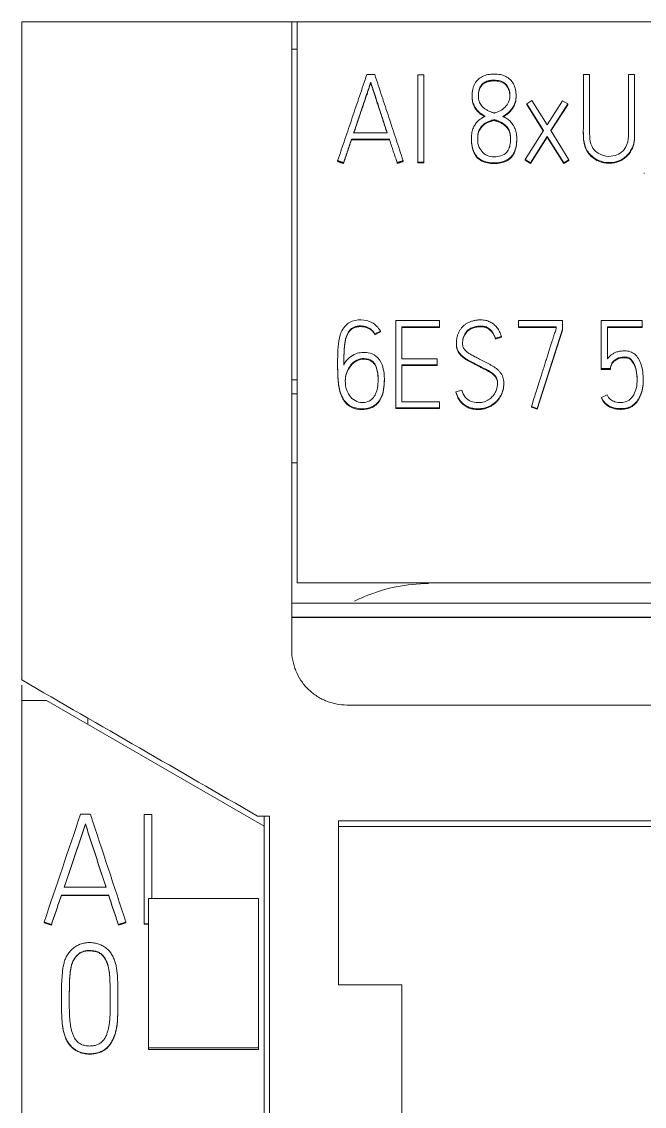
# Model space of a CAD drawing. Header units: millimetres. Extents: x 0 to 594, y 0 to 420.
# Drawn here: x 257.34 to 268.64, y 358.52 to 378.2 of the extents above; entities that cross this region are included whole.
import ezdxf

# ---------------------------------------------------------------- set-up
doc = ezdxf.new("R2010")
doc.units = ezdxf.units.MM
doc.layers.add('1', color=7, linetype='Continuous')

msp = doc.modelspace()

# ---------------------------------------------------------------- linework, layer by layer
at = {"layer": '1', "color": 7, "linetype": 'Continuous', "lineweight": 13}
for p, q in [((262.24, 378.201), (257.34, 378.201)), ((262.34, 378.201), (262.24, 378.201)), ((262.34, 368.018), (262.34, 378.201)), ((287.14, 378.201), (262.34, 378.201)), ((262.34, 377.701), (262.24, 377.701)), ((263.676, 377.102), (263.676, 377.089)), ((268.351, 377.243), (268.351, 377.23)), ((268.351, 377.009), (268.351, 376.988)), ((265.515, 376.857), (265.515, 376.844)), ((266.312, 376.844), (266.312, 376.856)), ((266.6, 376.772), (266.505, 376.713)), ((266.505, 376.713), (266.505, 376.7)), ((266.505, 376.713), (266.811, 376.226)), ((266.878, 376.33), (266.6, 376.772)), ((267.157, 376.768), (266.878, 376.33)), ((266.942, 376.226), (267.251, 376.708)), ((267.251, 376.708), (267.157, 376.768)), ((267.251, 376.708), (267.251, 376.695)), ((268.351, 376.804), (268.351, 376.817)), ((266.505, 376.7), (266.807, 376.22)), ((266.946, 376.22), (267.251, 376.695)), ((267.534, 376.619), (267.534, 376.606)), ((268.351, 376.558), (268.351, 376.545)), ((266.811, 376.226), (266.478, 375.702)), ((266.574, 375.643), (266.876, 376.12)), ((266.876, 376.12), (266.876, 376.108)), ((266.876, 376.12), (267.177, 375.638)), ((267.273, 375.696), (266.942, 376.226)), ((267.533, 376.199), (267.533, 376.186)), ((263.327, 376.072), (263.327, 376.059)), ((264.013, 376.072), (264.013, 376.059)), ((265.502, 376.082), (265.502, 376.07)), ((266.325, 376.067), (266.325, 376.08)), ((266.574, 375.63), (266.876, 376.108)), ((266.876, 376.108), (267.177, 375.626)), ((263.074, 375.678), (263.074, 375.665)), ((263.181, 375.643), (263.181, 375.63)), ((264.155, 375.63), (264.153, 375.636)), ((264.155, 375.643), (264.155, 375.63)), ((264.264, 375.678), (264.264, 375.665)), ((264.53, 375.654), (264.53, 375.641)), ((264.641, 375.654), (264.641, 375.641)), ((266.478, 375.702), (266.478, 375.69)), ((266.478, 375.702), (266.574, 375.643)), ((266.478, 375.69), (266.574, 375.63)), ((266.574, 375.643), (266.574, 375.63)), ((267.177, 375.638), (267.273, 375.696)), ((267.177, 375.626), (267.273, 375.683)), ((267.177, 375.638), (267.177, 375.626)), ((267.273, 375.696), (267.273, 375.683)), ((268.64, 375.458), (268.64, 375.445)), ((264.128, 372.777), (264.128, 371.195)), ((264.925, 372.777), (264.128, 372.777)), ((264.925, 372.665), (264.925, 372.777)), ((266.354, 372.779), (266.354, 372.667)), ((267.153, 372.779), (266.354, 372.779)), ((267.153, 372.619), (267.153, 372.779)), ((267.859, 372.777), (268.598, 372.777)), ((267.859, 371.906), (267.859, 372.777)), ((268.598, 372.777), (268.598, 372.667)), ((263.851, 372.588), (263.749, 372.535)), ((263.851, 372.575), (263.749, 372.522)), ((263.851, 372.588), (263.851, 372.575)), ((264.239, 372.084), (264.239, 372.665)), ((264.239, 372.665), (264.925, 372.665)), ((264.239, 372.652), (264.925, 372.652)), ((264.925, 372.665), (264.925, 372.652)), ((266.354, 372.667), (266.354, 372.655)), ((266.354, 372.667), (267.042, 372.667)), ((266.354, 372.655), (267.042, 372.655)), ((266.698, 371.184), (267.153, 372.619)), ((266.698, 371.171), (267.153, 372.606)), ((267.042, 372.667), (267.042, 372.636)), ((267.153, 372.619), (267.153, 372.606)), ((267.97, 372.667), (267.97, 372.082)), ((268.598, 372.667), (267.97, 372.667)), ((268.598, 372.655), (267.97, 372.655)), ((268.598, 372.667), (268.598, 372.655)), ((263.749, 372.535), (263.749, 372.522)), ((266.048, 372.487), (265.939, 372.456)), ((266.048, 372.474), (265.939, 372.443)), ((265.939, 372.456), (265.939, 372.443)), ((266.048, 372.487), (266.048, 372.474)), ((265.229, 372.366), (265.229, 372.354)), ((263.074, 371.992), (263.074, 371.98)), ((264.883, 372.084), (264.239, 372.084)), ((264.883, 371.974), (264.883, 372.084)), ((264.239, 371.305), (264.239, 371.974)), ((264.239, 371.974), (264.883, 371.974)), ((264.239, 371.961), (264.883, 371.961)), ((264.883, 371.974), (264.883, 371.961)), ((267.859, 371.906), (267.859, 371.893)), ((268.027, 371.906), (267.859, 371.906)), ((268.027, 371.893), (267.859, 371.893)), ((268.027, 371.906), (268.027, 371.893)), ((262.24, 371.701), (262.34, 371.701)), ((263.922, 371.69), (263.922, 371.703)), ((266.09, 371.629), (266.09, 371.641)), ((268.62, 371.687), (268.62, 371.7)), ((262.34, 371.451), (262.24, 371.451)), ((265.222, 371.483), (265.331, 371.514)), ((265.222, 371.483), (265.222, 371.47)), ((267.863, 371.384), (267.965, 371.43)), ((264.128, 371.195), (264.128, 371.182)), ((264.128, 371.195), (264.925, 371.195)), ((264.925, 371.305), (264.239, 371.305)), ((264.925, 371.195), (264.925, 371.305)), ((264.925, 371.195), (264.925, 371.182)), ((266.592, 371.219), (266.698, 371.184)), ((266.592, 371.219), (266.592, 371.206)), ((266.592, 371.206), (266.698, 371.171)), ((267.863, 371.384), (267.863, 371.371)), ((264.128, 371.182), (264.925, 371.182)), ((266.698, 371.184), (266.698, 371.171)), ((262.34, 370.196), (262.24, 370.196)), ((287.14, 368.018), (262.34, 368.018)), ((287.24, 367.651), (262.24, 367.651)), ((262.24, 367.387), (262.24, 366.801)), ((257.34, 366.163), (257.34, 365.882)), ((257.34, 365.882), (257.34, 252.464)), ((257.79, 365.882), (257.34, 365.882)), ((257.79, 365.882), (261.74, 363.601)), ((263.24, 365.801), (286.241, 365.801)), ((258.54, 365.449), (258.54, 365.566)), ((258.409, 363.822), (258.586, 363.822)), ((259.565, 361.829), (259.565, 363.813)), ((259.565, 363.813), (259.704, 363.813)), ((259.704, 363.813), (259.704, 362.288)), ((261.84, 363.787), (261.619, 363.787)), ((261.84, 363.787), (261.619, 363.787)), ((261.74, 363.787), (261.74, 363.601)), ((258.497, 363.645), (258.497, 363.639)), ((261.74, 363.601), (261.74, 254.786)), ((263.09, 360.722), (263.09, 363.701)), ((271.24, 363.701), (263.09, 363.701)), ((271.24, 363.596), (263.09, 363.596)), ((258.062, 362.354), (258.062, 362.348)), ((258.919, 362.354), (258.062, 362.354)), ((258.062, 362.348), (258.919, 362.348)), ((258.109, 362.494), (258.872, 362.494)), ((258.919, 362.354), (258.919, 362.348)), ((259.64, 359.584), (259.64, 362.288)), ((261.64, 362.288), (259.64, 362.288)), ((261.64, 359.584), (261.64, 362.288)), ((257.746, 361.86), (257.746, 361.854)), ((257.879, 361.816), (257.879, 361.809)), ((259.097, 361.816), (259.097, 361.809)), ((259.232, 361.86), (259.232, 361.854)), ((259.565, 361.829), (259.565, 361.823)), ((259.64, 361.829), (259.565, 361.829)), ((259.565, 361.823), (259.64, 361.823)), ((264.24, 360.722), (263.09, 360.722)), ((258.063, 360.493), (258.063, 360.487)), ((259.086, 360.445), (259.086, 360.451)), ((259.64, 359.55), (259.64, 359.584)), ((261.64, 359.584), (259.64, 359.584)), ((261.64, 359.55), (261.64, 359.584)), ((261.64, 359.55), (259.64, 359.55))]:
    msp.add_line(p, q, dxfattribs=at)
at = {"layer": '1', "color": 7, "linetype": 'Continuous', "lineweight": 25}
msp.add_line((287.24, 367.387), (262.24, 367.387), dxfattribs=at)
at = {"layer": '1', "color": 7, "linetype": 'Continuous', "lineweight": 13}
msp.add_polyline3d([(259.097, 361.809, 0), (259.099, 361.81, 0), (259.102, 361.811, 0), (259.105, 361.812, 0), (259.107, 361.813, 0), (259.11, 361.814, 0), (259.113, 361.815, 0), (259.116, 361.816, 0), (259.118, 361.817, 0), (259.121, 361.817, 0), (259.124, 361.818, 0), (259.126, 361.819, 0), (259.129, 361.82, 0), (259.132, 361.821, 0), (259.135, 361.822, 0), (259.137, 361.823, 0), (259.14, 361.824, 0), (259.143, 361.825, 0), (259.145, 361.825, 0), (259.148, 361.826, 0), (259.151, 361.827, 0), (259.154, 361.828, 0), (259.156, 361.829, 0), (259.159, 361.83, 0), (259.162, 361.831, 0), (259.164, 361.832, 0), (259.167, 361.832, 0), (259.17, 361.833, 0), (259.173, 361.834, 0), (259.175, 361.835, 0), (259.178, 361.836, 0), (259.181, 361.837, 0), (259.183, 361.838, 0), (259.186, 361.839, 0), (259.189, 361.84, 0), (259.192, 361.84, 0), (259.194, 361.841, 0), (259.197, 361.842, 0), (259.2, 361.843, 0), (259.203, 361.844, 0), (259.205, 361.845, 0), (259.208, 361.846, 0), (259.211, 361.847, 0), (259.213, 361.847, 0), (259.216, 361.848, 0), (259.219, 361.849, 0), (259.222, 361.85, 0), (259.224, 361.851, 0), (259.227, 361.852, 0), (259.23, 361.853, 0), (259.232, 361.854, 0)], dxfattribs=at)
for centre, major_axis, ratio, start_param, end_param in [((239.65, 246.383), (335.396, 999.285), 0.018695, 1.459278, 1.461255), ((276.738, 247.267), (-325.727, 995.436), 0.01825, 4.821789, 4.823773)]:
    msp.add_ellipse(centre, major_axis=major_axis, ratio=ratio, start_param=start_param, end_param=end_param, dxfattribs=at)
for points, knots in [([(257.34, 378.201), (257.34, 377.117), (257.34, 373.511), (257.34, 369.529), (257.34, 366.632), (257.34, 366.257)], [0, 0, 0, 0, 0.272684, 0.906013, 1, 1, 1, 1]), ([(262.24, 378.201), (262.24, 377.117), (262.24, 373.514), (262.24, 369.908), (262.24, 367.387)], [0, 0, 0, 0, 0.301146, 1, 1, 1, 1]), ([(263.676, 377.102), (263.673, 377.094), (263.666, 377.072), (263.652, 377.032), (263.634, 376.978), (263.613, 376.913), (263.587, 376.839), (263.559, 376.758), (263.529, 376.67), (263.497, 376.577), (263.465, 376.48), (263.431, 376.381), (263.398, 376.282), (263.376, 376.217), (263.365, 376.184)], [0, 0, 0, 0, 0.027278, 0.070772, 0.130481, 0.202611, 0.283368, 0.372754, 0.469089, 0.570695, 0.677572, 0.786406, 0.893882, 1, 1, 1, 1]), ([(263.975, 376.184), (263.965, 376.217), (263.944, 376.282), (263.911, 376.381), (263.879, 376.48), (263.847, 376.577), (263.816, 376.67), (263.787, 376.758), (263.761, 376.839), (263.737, 376.913), (263.716, 376.978), (263.698, 377.032), (263.685, 377.072), (263.678, 377.094), (263.676, 377.102)], [0, 0, 0, 0, 0.106064, 0.213567, 0.322511, 0.429491, 0.5311, 0.627338, 0.716604, 0.797292, 0.869405, 0.929132, 0.972664, 1, 1, 1, 1]), ([(265.753, 376.486), (265.743, 376.491), (265.724, 376.501), (265.696, 376.519), (265.668, 376.538), (265.641, 376.56), (265.615, 376.586), (265.591, 376.613), (265.569, 376.645), (265.551, 376.679), (265.535, 376.717), (265.523, 376.759), (265.517, 376.805), (265.514, 376.878), (265.522, 376.971), (265.557, 377.076), (265.62, 377.156), (265.704, 377.212), (265.803, 377.246), (265.913, 377.255), (266.024, 377.246), (266.125, 377.212), (266.208, 377.154), (266.271, 377.072), (266.305, 376.966), (266.315, 376.864), (266.308, 376.774), (266.286, 376.703), (266.25, 376.637), (266.203, 376.577), (266.144, 376.525), (266.098, 376.496), (266.074, 376.484)], [0, 0, 0, 0, 0.014556, 0.029567, 0.045073, 0.06094, 0.077119, 0.093748, 0.110887, 0.128668, 0.147296, 0.166948, 0.187898, 0.210413, 0.266348, 0.314631, 0.359149, 0.40325, 0.449199, 0.499993, 0.551851, 0.598383, 0.642757, 0.687636, 0.736493, 0.793087, 0.826472, 0.85944, 0.893283, 0.927929, 0.963171, 1, 1, 1, 1]), ([(265.913, 376.545), (265.918, 376.544), (265.937, 376.545), (265.972, 376.565), (266.04, 376.584), (266.116, 376.649), (266.186, 376.738), (266.204, 376.858), (266.191, 376.991), (266.102, 377.109), (265.987, 377.137), (265.901, 377.141), (265.824, 377.135), (265.742, 377.107), (265.673, 377.05), (265.635, 376.96), (265.627, 376.875), (265.632, 376.789), (265.655, 376.715), (265.703, 376.654), (265.756, 376.613), (265.798, 376.59), (265.837, 376.572), (265.863, 376.561), (265.891, 376.553), (265.904, 376.546), (265.913, 376.545)], [0, 0, 0, 0, 0.007812, 0.03125, 0.0625, 0.125, 0.1875, 0.25, 0.3125, 0.40625, 0.46875, 0.5, 0.546875, 0.59375, 0.640625, 0.6875, 0.75, 0.78125, 0.828125, 0.875, 0.90625, 0.9375, 0.953125, 0.976562, 0.984375, 1, 1, 1, 1]), ([(266.199, 376.856), (266.2, 376.891), (266.188, 376.981), (266.102, 377.096), (265.987, 377.124), (265.901, 377.128), (265.824, 377.122), (265.742, 377.094), (265.673, 377.038), (265.635, 376.949), (265.629, 376.883), (265.629, 376.846)], [0, 0, 0, 0, 0.114744, 0.30519, 0.432154, 0.495636, 0.590859, 0.686082, 0.781305, 0.876528, 1, 1, 1, 1]), ([(267.535, 377.243), (267.535, 377.173), (267.535, 377.017), (267.535, 376.777), (267.534, 376.538), (267.536, 376.322), (267.529, 376.116), (267.559, 375.903), (267.702, 375.727), (267.896, 375.642), (268.093, 375.642), (268.269, 375.711), (268.392, 375.837), (268.463, 375.999), (268.465, 376.189), (268.464, 376.42), (268.465, 376.691), (268.464, 376.955), (268.464, 377.141), (268.464, 377.228), (268.464, 377.243)], [0, 0, 0, 0, 0.056588, 0.12618, 0.193845, 0.248988, 0.301001, 0.361119, 0.417663, 0.475034, 0.525525, 0.571601, 0.623134, 0.662261, 0.7114, 0.774249, 0.84962, 0.929927, 0.98784, 1, 1, 1, 1]), ([(268.351, 377.243), (268.351, 377.201), (268.351, 377.102), (268.351, 376.933), (268.351, 376.712), (268.351, 376.455), (268.353, 376.201), (268.348, 375.98), (268.244, 375.834), (268.104, 375.762), (267.933, 375.748), (267.759, 375.822), (267.652, 375.985), (267.647, 376.156), (267.648, 376.332), (267.648, 376.54), (267.648, 376.793), (267.648, 377.036), (267.648, 377.188), (267.648, 377.243)], [0, 0, 0, 0, 0.037912, 0.088194, 0.15005, 0.235584, 0.316728, 0.37904, 0.427403, 0.467304, 0.515197, 0.575318, 0.625401, 0.679015, 0.724908, 0.783705, 0.863784, 0.951314, 1, 1, 1, 1]), ([(263.676, 377.089), (263.673, 377.081), (263.666, 377.059), (263.652, 377.019), (263.634, 376.966), (263.613, 376.901), (263.587, 376.826), (263.559, 376.745), (263.529, 376.657), (263.497, 376.564), (263.465, 376.467), (263.431, 376.368), (263.399, 376.274), (263.379, 376.213), (263.369, 376.184)], [0, 0, 0, 0, 0.027661, 0.071766, 0.132313, 0.205456, 0.287346, 0.377986, 0.475674, 0.578706, 0.687084, 0.797446, 0.90643, 1, 1, 1, 1]), ([(263.971, 376.184), (263.962, 376.213), (263.942, 376.274), (263.911, 376.368), (263.879, 376.467), (263.847, 376.564), (263.816, 376.657), (263.787, 376.745), (263.761, 376.826), (263.737, 376.901), (263.716, 376.966), (263.698, 377.019), (263.685, 377.059), (263.678, 377.081), (263.676, 377.089)], [0, 0, 0, 0, 0.093515, 0.202527, 0.313001, 0.421482, 0.524517, 0.622107, 0.712625, 0.794447, 0.867572, 0.928138, 0.97228, 1, 1, 1, 1]), ([(265.753, 376.473), (265.743, 376.478), (265.724, 376.489), (265.696, 376.506), (265.668, 376.526), (265.641, 376.548), (265.615, 376.573), (265.591, 376.601), (265.569, 376.632), (265.551, 376.667), (265.535, 376.705), (265.523, 376.747), (265.517, 376.792), (265.515, 376.826), (265.515, 376.844), (265.515, 376.846)], [0, 0, 0, 0, 0.068397, 0.138937, 0.211797, 0.286356, 0.362379, 0.440519, 0.521055, 0.604608, 0.692141, 0.784485, 0.882929, 0.988726, 1, 1, 1, 1]), ([(266.312, 376.846), (266.312, 376.842), (266.312, 376.814), (266.308, 376.761), (266.286, 376.69), (266.25, 376.624), (266.203, 376.564), (266.144, 376.512), (266.098, 376.484), (266.074, 376.471)], [0, 0, 0, 0, 0.025577, 0.182798, 0.338056, 0.497434, 0.660595, 0.826558, 1, 1, 1, 1]), ([(267.533, 376.186), (267.533, 376.162), (267.535, 376.062), (267.559, 375.89), (267.702, 375.714), (267.896, 375.629), (268.093, 375.63), (268.269, 375.699), (268.392, 375.824), (268.463, 375.986), (268.465, 376.176), (268.464, 376.407), (268.464, 376.615), (268.464, 376.745), (268.464, 376.782)], [0, 0, 0, 0, 0.033223, 0.13371, 0.228223, 0.324119, 0.408514, 0.48553, 0.571667, 0.637068, 0.719204, 0.824256, 0.950238, 1, 1, 1, 1]), ([(266.074, 376.484), (266.084, 376.479), (266.105, 376.468), (266.134, 376.45), (266.164, 376.43), (266.193, 376.407), (266.22, 376.38), (266.245, 376.349), (266.268, 376.315), (266.288, 376.277), (266.304, 376.235), (266.317, 376.189), (266.324, 376.139), (266.327, 376.056), (266.319, 375.951), (266.285, 375.832), (266.223, 375.742), (266.136, 375.68), (266.03, 375.645), (265.913, 375.635), (265.796, 375.645), (265.691, 375.68), (265.604, 375.742), (265.542, 375.833), (265.508, 375.952), (265.5, 376.058), (265.503, 376.141), (265.51, 376.191), (265.522, 376.236), (265.538, 376.278), (265.556, 376.315), (265.578, 376.349), (265.602, 376.38), (265.629, 376.407), (265.658, 376.431), (265.689, 376.452), (265.72, 376.47), (265.742, 376.481), (265.753, 376.486)], [0, 0, 0, 0, 0.013971, 0.028402, 0.043336, 0.058719, 0.0746, 0.091138, 0.108303, 0.126121, 0.144793, 0.164595, 0.185892, 0.208937, 0.268471, 0.31829, 0.36183, 0.40395, 0.448807, 0.499659, 0.550001, 0.594568, 0.636606, 0.68023, 0.730342, 0.790387, 0.813379, 0.834502, 0.85399, 0.872294, 0.889768, 0.906584, 0.922873, 0.938755, 0.95442, 0.969879, 0.985049, 1, 1, 1, 1]), ([(265.921, 376.423), (265.918, 376.424), (265.913, 376.424), (265.898, 376.418), (265.87, 376.414), (265.826, 376.391), (265.763, 376.369), (265.684, 376.312), (265.623, 376.21), (265.614, 376.085), (265.618, 375.954), (265.684, 375.846), (265.784, 375.762), (265.914, 375.746), (266.04, 375.758), (266.147, 375.818), (266.194, 375.915), (266.209, 375.997), (266.213, 376.07), (266.211, 376.138), (266.199, 376.2), (266.174, 376.257), (266.14, 376.305), (266.1, 376.339), (266.065, 376.362), (266.038, 376.377), (266.012, 376.39), (265.988, 376.4), (265.968, 376.407), (265.951, 376.414), (265.936, 376.418), (265.926, 376.422), (265.921, 376.423)], [0, 0, 0, 0, 0.003906, 0.007812, 0.023438, 0.046875, 0.078125, 0.125, 0.1875, 0.25, 0.3125, 0.375, 0.4375, 0.5, 0.5625, 0.625, 0.671875, 0.71875, 0.75, 0.78125, 0.820312, 0.84375, 0.875, 0.90625, 0.921875, 0.9375, 0.953125, 0.964844, 0.976562, 0.984375, 0.992188, 1, 1, 1, 1]), ([(265.921, 376.41), (265.918, 376.411), (265.913, 376.411), (265.898, 376.405), (265.87, 376.401), (265.826, 376.378), (265.763, 376.357), (265.684, 376.299), (265.623, 376.197), (265.616, 376.108), (265.616, 376.06), (265.616, 376.054)], [0, 0, 0, 0, 0.015104, 0.030208, 0.090623, 0.181247, 0.302078, 0.483325, 0.724988, 0.966651, 1, 1, 1, 1]), ([(266.212, 376.068), (266.212, 376.085), (266.211, 376.128), (266.199, 376.187), (266.174, 376.245), (266.14, 376.292), (266.1, 376.326), (266.065, 376.349), (266.038, 376.364), (266.012, 376.377), (265.988, 376.387), (265.968, 376.394), (265.951, 376.401), (265.936, 376.405), (265.926, 376.409), (265.921, 376.41)], [0, 0, 0, 0, 0.106174, 0.265786, 0.361553, 0.489242, 0.616932, 0.680776, 0.744621, 0.808466, 0.856349, 0.904233, 0.936155, 0.968078, 1, 1, 1, 1]), ([(264.155, 375.643), (264.151, 375.656), (264.142, 375.683), (264.128, 375.725), (264.113, 375.767), (264.098, 375.81), (264.083, 375.855), (264.067, 375.904), (264.049, 375.957), (264.031, 376.013), (264.019, 376.052), (264.013, 376.072)], [0, 0, 0, 0, 0.091427, 0.189007, 0.292759, 0.387174, 0.491688, 0.606301, 0.72982, 0.861052, 1, 1, 1, 1]), ([(266.325, 376.065), (266.325, 376.02), (266.318, 375.936), (266.285, 375.82), (266.223, 375.729), (266.136, 375.667), (266.03, 375.632), (265.913, 375.622), (265.796, 375.632), (265.691, 375.668), (265.604, 375.729), (265.542, 375.82), (265.509, 375.937), (265.502, 376.022), (265.502, 376.068)], [0, 0, 0, 0, 0.098032, 0.184613, 0.260281, 0.333482, 0.411438, 0.499815, 0.587305, 0.664757, 0.737815, 0.813629, 0.90072, 1, 1, 1, 1]), ([(263.187, 371.978), (263.213, 372.027), (263.274, 372.103), (263.393, 372.18), (263.515, 372.202), (263.643, 372.201), (263.791, 372.139), (263.888, 371.988), (263.923, 371.807), (263.924, 371.626), (263.898, 371.442), (263.812, 371.271), (263.645, 371.18), (263.459, 371.17), (263.271, 371.223), (263.134, 371.4), (263.084, 371.629), (263.073, 371.877), (263.074, 372.121), (263.083, 372.353), (263.123, 372.578), (263.272, 372.766), (263.497, 372.804), (263.714, 372.758), (263.81, 372.657), (263.851, 372.588)], [0, 0, 0, 0, 0.03564, 0.067865, 0.092923, 0.119268, 0.154068, 0.197126, 0.234707, 0.279879, 0.320329, 0.360962, 0.405677, 0.442102, 0.485709, 0.532505, 0.586175, 0.644312, 0.701767, 0.753421, 0.803151, 0.856352, 0.904259, 0.950465, 1, 1, 1, 1]), ([(265.331, 371.514), (265.34, 371.469), (265.38, 371.387), (265.487, 371.302), (265.597, 371.286), (265.682, 371.292), (265.738, 371.303), (265.787, 371.324), (265.829, 371.35), (265.866, 371.38), (265.897, 371.414), (265.923, 371.45), (265.944, 371.489), (265.958, 371.528), (265.969, 371.568), (265.975, 371.605), (265.978, 371.644), (265.975, 371.683), (265.965, 371.722), (265.948, 371.755), (265.925, 371.785), (265.898, 371.812), (265.867, 371.836), (265.832, 371.859), (265.794, 371.88), (265.752, 371.9), (265.709, 371.921), (265.664, 371.943), (265.619, 371.967), (265.573, 371.993), (265.526, 372.018), (265.479, 372.042), (265.434, 372.066), (265.392, 372.092), (265.353, 372.12), (265.318, 372.151), (265.288, 372.185), (265.262, 372.222), (265.242, 372.264), (265.231, 372.312), (265.228, 372.367), (265.231, 372.425), (265.242, 372.484), (265.26, 372.539), (265.284, 372.59), (265.314, 372.636), (265.35, 372.676), (265.392, 372.711), (265.439, 372.74), (265.492, 372.762), (265.55, 372.779), (265.612, 372.788), (265.684, 372.792), (265.761, 372.785), (265.84, 372.758), (265.91, 372.713), (265.969, 372.652), (266.016, 372.575), (266.039, 372.517), (266.048, 372.487)], [0, 0, 0, 0, 0.042395, 0.079774, 0.121236, 0.140075, 0.157254, 0.173247, 0.188397, 0.202796, 0.216711, 0.230265, 0.243508, 0.256652, 0.269293, 0.280934, 0.291684, 0.304893, 0.316879, 0.328106, 0.339273, 0.350814, 0.362909, 0.375637, 0.388999, 0.403044, 0.417696, 0.432849, 0.448511, 0.464937, 0.481153, 0.497163, 0.51278, 0.527863, 0.542482, 0.556645, 0.570443, 0.584077, 0.597961, 0.612786, 0.629037, 0.64828, 0.666584, 0.684253, 0.701354, 0.717933, 0.734308, 0.750738, 0.767515, 0.784992, 0.803232, 0.822275, 0.842375, 0.868294, 0.892965, 0.917787, 0.943448, 0.970498, 1, 1, 1, 1]), ([(263.749, 372.535), (263.741, 372.55), (263.723, 372.579), (263.689, 372.616), (263.647, 372.644), (263.601, 372.665), (263.549, 372.678), (263.491, 372.682), (263.431, 372.678), (263.373, 372.662), (263.325, 372.635), (263.287, 372.597), (263.256, 372.55), (263.232, 372.494), (263.214, 372.429), (263.201, 372.355), (263.194, 372.273), (263.19, 372.182), (263.188, 372.083), (263.187, 372.014), (263.187, 371.978)], [0, 0, 0, 0, 0.043481, 0.085549, 0.127923, 0.170971, 0.214845, 0.260884, 0.317917, 0.367656, 0.41257, 0.456833, 0.503792, 0.555243, 0.612421, 0.675966, 0.746378, 0.823872, 0.908402, 1, 1, 1, 1]), ([(263.749, 372.522), (263.741, 372.538), (263.723, 372.566), (263.689, 372.603), (263.647, 372.632), (263.601, 372.653), (263.549, 372.665), (263.491, 372.669), (263.431, 372.665), (263.373, 372.65), (263.325, 372.622), (263.287, 372.584), (263.256, 372.537), (263.232, 372.481), (263.214, 372.416), (263.201, 372.342), (263.194, 372.26), (263.19, 372.169), (263.188, 372.07), (263.187, 372.001), (263.187, 371.966)], [0, 0, 0, 0, 0.043481, 0.085549, 0.127923, 0.170971, 0.214845, 0.260884, 0.317917, 0.367656, 0.41257, 0.456833, 0.503792, 0.555243, 0.612421, 0.675966, 0.746378, 0.823872, 0.908402, 1, 1, 1, 1]), ([(265.939, 372.456), (265.937, 372.463), (265.932, 372.478), (265.923, 372.501), (265.911, 372.526), (265.898, 372.551), (265.881, 372.575), (265.862, 372.598), (265.839, 372.62), (265.814, 372.639), (265.785, 372.656), (265.752, 372.669), (265.716, 372.677), (265.681, 372.679), (265.648, 372.677), (265.617, 372.674), (265.581, 372.67), (265.543, 372.662), (265.506, 372.647), (265.47, 372.628), (265.436, 372.603), (265.405, 372.57), (265.378, 372.531), (265.356, 372.484), (265.345, 372.427), (265.341, 372.373), (265.344, 372.328), (265.353, 372.294), (265.368, 372.265), (265.388, 372.239), (265.413, 372.214), (265.441, 372.192), (265.473, 372.171), (265.509, 372.151), (265.547, 372.131), (265.588, 372.111), (265.63, 372.089), (265.675, 372.065), (265.722, 372.04), (265.771, 372.015), (265.82, 371.991), (265.868, 371.966), (265.913, 371.938), (265.955, 371.909), (265.993, 371.876), (266.025, 371.839), (266.054, 371.798), (266.075, 371.752), (266.088, 371.698), (266.091, 371.642), (266.088, 371.584), (266.077, 371.527), (266.059, 371.472), (266.035, 371.418), (266.004, 371.368), (265.967, 371.322), (265.923, 371.281), (265.874, 371.246), (265.818, 371.216), (265.757, 371.193), (265.691, 371.18), (265.613, 371.175), (265.528, 371.182), (265.442, 371.208), (265.366, 371.253), (265.303, 371.314), (265.254, 371.392), (265.232, 371.452), (265.222, 371.483)], [0, 0, 0, 0, 0.006902, 0.014527, 0.0229, 0.03171, 0.040697, 0.049939, 0.059406, 0.069126, 0.079243, 0.089792, 0.100957, 0.11302, 0.121351, 0.131067, 0.142193, 0.154038, 0.166072, 0.178522, 0.191399, 0.204849, 0.219214, 0.234859, 0.25249, 0.272668, 0.283841, 0.294211, 0.304173, 0.314215, 0.324636, 0.335605, 0.347264, 0.35967, 0.372854, 0.386723, 0.401163, 0.416176, 0.433071, 0.449927, 0.466747, 0.483271, 0.499286, 0.514866, 0.530063, 0.545048, 0.560066, 0.575472, 0.591898, 0.609868, 0.627376, 0.645005, 0.66302, 0.681094, 0.698922, 0.71679, 0.734853, 0.753306, 0.772468, 0.792214, 0.812556, 0.833938, 0.86301, 0.889874, 0.915888, 0.942166, 0.969784, 1, 1, 1, 1]), ([(265.939, 372.443), (265.937, 372.45), (265.932, 372.465), (265.923, 372.489), (265.911, 372.513), (265.898, 372.538), (265.881, 372.562), (265.862, 372.586), (265.839, 372.607), (265.814, 372.626), (265.785, 372.643), (265.752, 372.656), (265.716, 372.664), (265.681, 372.666), (265.648, 372.665), (265.617, 372.662), (265.581, 372.657), (265.543, 372.649), (265.506, 372.635), (265.47, 372.616), (265.436, 372.59), (265.405, 372.558), (265.378, 372.519), (265.356, 372.471), (265.345, 372.416), (265.342, 372.378), (265.342, 372.359)], [0, 0, 0, 0, 0.025535, 0.053746, 0.084726, 0.117324, 0.150572, 0.184768, 0.219795, 0.255756, 0.293187, 0.332218, 0.373527, 0.418158, 0.448979, 0.484928, 0.526094, 0.569916, 0.614442, 0.660505, 0.708148, 0.757909, 0.811058, 0.868941, 0.934177, 1, 1, 1, 1]), ([(267.042, 372.636), (267.041, 372.633), (267.037, 372.623), (267.03, 372.601), (267.019, 372.567), (267.004, 372.522), (266.987, 372.468), (266.967, 372.405), (266.945, 372.335), (266.921, 372.259), (266.895, 372.178), (266.869, 372.094), (266.841, 372.008), (266.8, 371.878), (266.744, 371.699), (266.67, 371.465), (266.618, 371.303), (266.592, 371.219)], [0, 0, 0, 0, 0.006664, 0.022274, 0.046836, 0.07897, 0.117297, 0.161819, 0.211415, 0.264968, 0.322476, 0.382404, 0.443215, 0.50491, 0.65714, 0.82217, 1, 1, 1, 1]), ([(265.977, 371.63), (265.977, 371.644), (265.975, 371.671), (265.965, 371.709), (265.948, 371.743), (265.925, 371.772), (265.898, 371.799), (265.867, 371.823), (265.832, 371.846), (265.794, 371.868), (265.752, 371.888), (265.709, 371.908), (265.664, 371.931), (265.619, 371.955), (265.573, 371.981), (265.526, 372.005), (265.479, 372.029), (265.434, 372.053), (265.392, 372.08), (265.353, 372.108), (265.318, 372.138), (265.288, 372.173), (265.262, 372.209), (265.242, 372.251), (265.231, 372.299), (265.229, 372.336), (265.229, 372.357), (265.229, 372.36)], [0, 0, 0, 0, 0.037363, 0.072654, 0.105707, 0.138586, 0.172568, 0.20818, 0.245654, 0.284995, 0.326348, 0.369486, 0.414101, 0.460216, 0.508578, 0.556324, 0.603462, 0.649443, 0.693851, 0.736893, 0.778592, 0.819218, 0.85936, 0.900239, 0.943889, 0.991738, 1, 1, 1, 1]), ([(267.97, 372.082), (267.974, 372.088), (267.984, 372.101), (268, 372.119), (268.018, 372.137), (268.039, 372.154), (268.061, 372.17), (268.085, 372.185), (268.112, 372.198), (268.141, 372.209), (268.173, 372.218), (268.208, 372.224), (268.245, 372.228), (268.305, 372.231), (268.384, 372.22), (268.472, 372.17), (268.539, 372.088), (268.587, 371.978), (268.615, 371.843), (268.622, 371.72), (268.618, 371.617), (268.608, 371.545), (268.591, 371.479), (268.569, 371.419), (268.542, 371.365), (268.509, 371.317), (268.472, 371.275), (268.43, 371.24), (268.383, 371.213), (268.332, 371.193), (268.278, 371.182), (268.235, 371.179), (268.201, 371.18), (268.177, 371.181), (268.148, 371.182), (268.117, 371.186), (268.084, 371.194), (268.05, 371.204), (268.015, 371.219), (267.981, 371.24), (267.947, 371.265), (267.915, 371.297), (267.887, 371.337), (267.871, 371.368), (267.863, 371.384)], [0, 0, 0, 0, 0.010575, 0.021534, 0.032937, 0.044729, 0.056875, 0.069452, 0.0826, 0.096505, 0.111279, 0.126985, 0.143702, 0.161538, 0.205913, 0.248141, 0.293825, 0.346182, 0.40699, 0.478261, 0.512629, 0.544859, 0.575282, 0.604004, 0.631084, 0.6569, 0.681684, 0.705765, 0.729734, 0.753772, 0.778045, 0.803118, 0.812005, 0.822876, 0.835737, 0.849942, 0.864952, 0.880894, 0.897668, 0.915306, 0.934053, 0.954105, 0.975931, 1, 1, 1, 1]), ([(263.558, 372.088), (263.509, 372.09), (263.417, 372.073), (263.29, 371.96), (263.221, 371.81), (263.206, 371.625), (263.246, 371.464), (263.354, 371.335), (263.509, 371.269), (263.71, 371.321), (263.794, 371.504), (263.812, 371.687), (263.806, 371.87), (263.736, 372.055), (263.607, 372.086), (263.558, 372.088)], [0, 0, 0, 0, 0.0625, 0.125, 0.21875, 0.28125, 0.375, 0.4375, 0.5, 0.59375, 0.6875, 0.75, 0.84375, 0.9375, 1, 1, 1, 1]), ([(263.558, 372.076), (263.509, 372.078), (263.417, 372.06), (263.29, 371.948), (263.225, 371.806), (263.213, 371.701), (263.213, 371.664)], [0, 0, 0, 0, 0.232842, 0.465685, 0.814948, 1, 1, 1, 1]), ([(263.809, 371.702), (263.809, 371.754), (263.8, 371.874), (263.736, 372.042), (263.607, 372.074), (263.558, 372.076)], [0, 0, 0, 0, 0.310868, 0.724347, 1, 1, 1, 1]), ([(267.965, 371.43), (267.981, 371.397), (268.019, 371.346), (268.113, 371.295), (268.213, 371.288), (268.323, 371.302), (268.42, 371.376), (268.482, 371.494), (268.513, 371.639), (268.507, 371.803), (268.479, 371.969), (268.384, 372.116), (268.232, 372.122), (268.119, 372.086), (268.043, 372.002), (268.028, 371.942), (268.027, 371.906)], [0, 0, 0, 0, 0.059022, 0.110017, 0.175174, 0.228533, 0.294979, 0.374406, 0.452147, 0.547151, 0.653629, 0.744768, 0.81483, 0.893356, 0.941956, 1, 1, 1, 1]), ([(268.509, 371.684), (268.509, 371.717), (268.503, 371.812), (268.479, 371.956), (268.384, 372.103), (268.232, 372.109), (268.119, 372.073), (268.043, 371.989), (268.028, 371.93), (268.027, 371.893)], [0, 0, 0, 0, 0.110862, 0.319923, 0.498869, 0.636431, 0.790612, 0.886035, 1, 1, 1, 1]), ([(263.922, 371.692), (263.922, 371.663), (263.919, 371.576), (263.898, 371.43), (263.812, 371.259), (263.645, 371.167), (263.459, 371.157), (263.271, 371.21), (263.134, 371.387), (263.084, 371.617), (263.075, 371.818), (263.074, 371.941), (263.074, 371.98)], [0, 0, 0, 0, 0.047379, 0.146039, 0.245143, 0.354204, 0.443047, 0.549405, 0.663541, 0.794443, 0.936242, 1, 1, 1, 1]), ([(266.09, 371.63), (266.09, 371.63), (266.09, 371.61), (266.088, 371.571), (266.077, 371.515), (266.059, 371.459), (266.035, 371.405), (266.004, 371.355), (265.967, 371.31), (265.923, 371.269), (265.874, 371.233), (265.818, 371.203), (265.757, 371.181), (265.691, 371.167), (265.613, 371.162), (265.528, 371.169), (265.442, 371.195), (265.366, 371.24), (265.303, 371.302), (265.254, 371.38), (265.232, 371.439), (265.222, 371.47)], [0, 0, 0, 0, 0.001261, 0.046083, 0.091213, 0.137331, 0.183601, 0.229241, 0.274983, 0.321224, 0.368462, 0.417518, 0.468068, 0.520144, 0.574882, 0.649305, 0.718077, 0.784672, 0.851944, 0.922648, 1, 1, 1, 1]), ([(268.62, 371.687), (268.62, 371.684), (268.62, 371.656), (268.618, 371.604), (268.608, 371.533), (268.591, 371.467), (268.569, 371.407), (268.542, 371.352), (268.509, 371.304), (268.472, 371.262), (268.43, 371.228), (268.383, 371.2), (268.332, 371.181), (268.278, 371.169), (268.235, 371.166), (268.201, 371.167), (268.177, 371.168), (268.148, 371.17), (268.117, 371.173), (268.084, 371.181), (268.05, 371.191), (268.015, 371.206), (267.981, 371.227), (267.947, 371.252), (267.915, 371.284), (267.887, 371.325), (267.871, 371.355), (267.863, 371.371)], [0, 0, 0, 0, 0.006507, 0.07195, 0.133322, 0.191255, 0.245946, 0.297513, 0.346671, 0.393864, 0.439719, 0.485361, 0.531134, 0.577354, 0.625098, 0.642021, 0.662722, 0.687212, 0.714261, 0.742843, 0.773199, 0.80514, 0.838725, 0.874425, 0.912607, 0.954167, 1, 1, 1, 1]), ([(264.723, 368.006), (264.33, 368.006), (263.866, 367.911), (263.443, 367.718), (263.379, 367.686)], [0, 0, 0, 0, 0.846072, 1, 1, 1, 1]), ([(262.24, 366.801), (262.24, 366.736), (262.247, 366.671), (262.267, 366.576), (262.274, 366.544), (262.294, 366.482), (262.305, 366.451), (262.342, 366.36), (262.372, 366.303), (262.426, 366.221), (262.445, 366.195), (262.487, 366.143), (262.509, 366.119), (262.578, 366.05), (262.628, 366.009), (262.71, 365.954), (262.738, 365.937), (262.796, 365.906), (262.855, 365.878), (262.917, 365.856), (262.964, 365.841), (262.98, 365.837), (263.011, 365.829), (263.028, 365.825), (263.109, 365.808), (263.174, 365.801), (263.24, 365.801)], [0, 0, 0, 0, 0.125, 0.125, 0.1875, 0.1875, 0.25, 0.25, 0.375, 0.375, 0.4375, 0.4375, 0.5, 0.5, 0.625, 0.625, 0.6875, 0.6875, 0.75, 0.8125, 0.8125, 0.84375, 0.84375, 0.875, 0.875, 1, 1, 1, 1]), ([(261.84, 363.787), (261.84, 360.743), (261.84, 351.173), (261.84, 337.003), (261.84, 322.437), (261.84, 308.227), (261.84, 293.933), (261.84, 278.446), (261.84, 265.807), (261.84, 257.842), (261.84, 254.501)], [0, 0, 0, 0, 0.083934, 0.263736, 0.389889, 0.484142, 0.653794, 0.78188, 0.908517, 1, 1, 1, 1]), ([(258.497, 363.645), (258.481, 363.597), (258.465, 363.549), (258.434, 363.453), (258.418, 363.405), (258.369, 363.261), (258.336, 363.166), (258.27, 362.974), (258.238, 362.878), (258.173, 362.686), (258.141, 362.59), (258.109, 362.494)], [0, 0, 0, 0, 0.125, 0.125, 0.25, 0.25, 0.5, 0.5, 0.75, 0.75, 1, 1, 1, 1]), ([(258.111, 362.494), (258.143, 362.588), (258.174, 362.682), (258.238, 362.872), (258.27, 362.968), (258.336, 363.159), (258.369, 363.255), (258.418, 363.399), (258.434, 363.447), (258.465, 363.543), (258.481, 363.591), (258.497, 363.639)], [0, 0, 0, 0, 0.245947, 0.245947, 0.497298, 0.497298, 0.748649, 0.748649, 0.874324, 0.874324, 1, 1, 1, 1]), ([(258.872, 362.494), (258.841, 362.59), (258.81, 362.686), (258.747, 362.878), (258.715, 362.974), (258.653, 363.165), (258.621, 363.261), (258.575, 363.405), (258.559, 363.453), (258.528, 363.549), (258.513, 363.597), (258.497, 363.645)], [0, 0, 0, 0, 0.25, 0.25, 0.5, 0.5, 0.75, 0.75, 0.875, 0.875, 1, 1, 1, 1]), ([(258.497, 363.639), (258.513, 363.591), (258.528, 363.543), (258.559, 363.447), (258.575, 363.399), (258.621, 363.255), (258.653, 363.159), (258.715, 362.968), (258.747, 362.872), (258.809, 362.682), (258.84, 362.588), (258.87, 362.494)], [0, 0, 0, 0, 0.125676, 0.125676, 0.251351, 0.251351, 0.502702, 0.502702, 0.754053, 0.754053, 1, 1, 1, 1]), ([(259.097, 361.816), (259.089, 361.838), (259.082, 361.861), (259.067, 361.906), (259.06, 361.928), (259.044, 361.972), (259.036, 361.995), (259.021, 362.039), (259.013, 362.062), (258.991, 362.129), (258.976, 362.174), (258.947, 362.264), (258.933, 362.309), (258.919, 362.354)], [0, 0, 0, 0, 0.125, 0.125, 0.25, 0.25, 0.375, 0.375, 0.5, 0.5, 0.75, 0.75, 1, 1, 1, 1]), ([(258.919, 362.348), (258.933, 362.302), (258.947, 362.257), (258.976, 362.168), (258.991, 362.123), (259.013, 362.056), (259.021, 362.033), (259.036, 361.988), (259.044, 361.966), (259.06, 361.922), (259.067, 361.899), (259.082, 361.855), (259.089, 361.832), (259.097, 361.809)], [0, 0, 0, 0, 0.25, 0.25, 0.5, 0.5, 0.625, 0.625, 0.75, 0.75, 0.875, 0.875, 1, 1, 1, 1]), ([(258.404, 361.461), (258.429, 361.471), (258.455, 361.478), (258.508, 361.487), (258.535, 361.49), (258.589, 361.491), (258.616, 361.489), (258.669, 361.482), (258.696, 361.476), (258.748, 361.461), (258.773, 361.451), (258.81, 361.434), (258.821, 361.428), (258.845, 361.414), (258.856, 361.406), (258.888, 361.382), (258.908, 361.363), (258.934, 361.333), (258.942, 361.322), (258.958, 361.301), (258.965, 361.289), (258.986, 361.255), (258.998, 361.231), (259.02, 361.182), (259.029, 361.157), (259.04, 361.118), (259.044, 361.105), (259.051, 361.08), (259.059, 361.041), (259.074, 360.949), (259.079, 360.87), (259.084, 360.765), (259.085, 360.712), (259.086, 360.607), (259.086, 360.554), (259.087, 360.448), (259.087, 360.342), (259.085, 360.237), (259.082, 360.131), (259.079, 360.078), (259.068, 359.973), (259.06, 359.921), (259.042, 359.856), (259.039, 359.843), (259.03, 359.818), (259.026, 359.805), (259.012, 359.767), (259.001, 359.742), (258.983, 359.707), (258.976, 359.695), (258.962, 359.672), (258.955, 359.66), (258.931, 359.628), (258.914, 359.607), (258.885, 359.58), (258.875, 359.571), (258.853, 359.554), (258.842, 359.547), (258.807, 359.525), (258.783, 359.514), (258.745, 359.5), (258.732, 359.495), (258.706, 359.488), (258.692, 359.485), (258.653, 359.477), (258.626, 359.474), (258.572, 359.472), (258.544, 359.473), (258.491, 359.479), (258.464, 359.484), (258.425, 359.495), (258.412, 359.499), (258.387, 359.508), (258.374, 359.513), (258.337, 359.531), (258.314, 359.544), (258.281, 359.568), (258.27, 359.577), (258.25, 359.595), (258.241, 359.605), (258.214, 359.634), (258.197, 359.656), (258.175, 359.69), (258.168, 359.702), (258.156, 359.726), (258.15, 359.738), (258.133, 359.774), (258.124, 359.8), (258.112, 359.838), (258.108, 359.851), (258.101, 359.877), (258.098, 359.89), (258.09, 359.93), (258.086, 359.956), (258.068, 360.089), (258.065, 360.195), (258.063, 360.355), (258.063, 360.409), (258.062, 360.515), (258.063, 360.569), (258.064, 360.675), (258.065, 360.729), (258.07, 360.835), (258.074, 360.888), (258.085, 360.994), (258.092, 361.046), (258.11, 361.125), (258.117, 361.151), (258.131, 361.189), (258.136, 361.202), (258.147, 361.227), (258.153, 361.239), (258.173, 361.275), (258.188, 361.297), (258.215, 361.329), (258.224, 361.34), (258.243, 361.359), (258.253, 361.369), (258.283, 361.395), (258.306, 361.411), (258.341, 361.433), (258.353, 361.439), (258.372, 361.448), (258.381, 361.452), (258.391, 361.456), (258.397, 361.459), (258.4, 361.46), (258.404, 361.461)], [0, 0, 0, 0, 0.015625, 0.015625, 0.03125, 0.03125, 0.046875, 0.046875, 0.0625, 0.0625, 0.078125, 0.078125, 0.085937, 0.085937, 0.09375, 0.09375, 0.109375, 0.109375, 0.117187, 0.117187, 0.125, 0.125, 0.140625, 0.140625, 0.15625, 0.15625, 0.164062, 0.164062, 0.171875, 0.1875, 0.21875, 0.21875, 0.25, 0.25, 0.28125, 0.28125, 0.3125, 0.34375, 0.34375, 0.375, 0.375, 0.40625, 0.40625, 0.414062, 0.414062, 0.421875, 0.421875, 0.4375, 0.4375, 0.445312, 0.445312, 0.453125, 0.453125, 0.46875, 0.46875, 0.476562, 0.476562, 0.484375, 0.484375, 0.5, 0.5, 0.507812, 0.507812, 0.515625, 0.515625, 0.53125, 0.53125, 0.546875, 0.546875, 0.5625, 0.5625, 0.570312, 0.570312, 0.578125, 0.578125, 0.59375, 0.59375, 0.601562, 0.601562, 0.609375, 0.609375, 0.625, 0.625, 0.632812, 0.632812, 0.640625, 0.640625, 0.65625, 0.65625, 0.664062, 0.664062, 0.671875, 0.671875, 0.6875, 0.6875, 0.75, 0.75, 0.78125, 0.78125, 0.8125, 0.8125, 0.84375, 0.84375, 0.875, 0.875, 0.90625, 0.90625, 0.921875, 0.921875, 0.929687, 0.929687, 0.9375, 0.9375, 0.953125, 0.953125, 0.960937, 0.960937, 0.96875, 0.96875, 0.984375, 0.984375, 0.992187, 0.992187, 0.996094, 0.998047, 0.998047, 1, 1, 1, 1]), ([(258.747, 361.309), (258.767, 361.298), (258.784, 361.285), (258.816, 361.253), (258.831, 361.236), (258.856, 361.199), (258.867, 361.179), (258.886, 361.139), (258.894, 361.118), (258.915, 361.055), (258.924, 361.012), (258.933, 360.946), (258.935, 360.923), (258.938, 360.879), (258.939, 360.857), (258.944, 360.745), (258.947, 360.656), (258.949, 360.478), (258.948, 360.389), (258.946, 360.256), (258.945, 360.189), (258.941, 360.122), (258.938, 360.078), (258.936, 360.056), (258.927, 359.989), (258.919, 359.946), (258.903, 359.881), (258.896, 359.86), (258.881, 359.818), (258.873, 359.797), (258.857, 359.767), (258.852, 359.758), (258.839, 359.739), (258.833, 359.73), (258.812, 359.703), (258.796, 359.688), (258.769, 359.667), (258.759, 359.661), (258.74, 359.65), (258.73, 359.646), (258.709, 359.637), (258.699, 359.633), (258.677, 359.627), (258.666, 359.624), (258.633, 359.617), (258.611, 359.615), (258.577, 359.614), (258.566, 359.614), (258.544, 359.615), (258.532, 359.616), (258.499, 359.62), (258.477, 359.625), (258.445, 359.635), (258.435, 359.639), (258.414, 359.648), (258.394, 359.658), (258.376, 359.671), (258.358, 359.685), (258.349, 359.692), (258.334, 359.708), (258.327, 359.717), (258.313, 359.735), (258.307, 359.744), (258.29, 359.773), (258.28, 359.793), (258.264, 359.834), (258.257, 359.856), (258.244, 359.899), (258.239, 359.92), (258.23, 359.963), (258.219, 360.029), (258.214, 360.094), (258.205, 360.225), (258.204, 360.313), (258.204, 360.445), (258.204, 360.489), (258.205, 360.577), (258.205, 360.62), (258.206, 360.708), (258.207, 360.752), (258.211, 360.84), (258.214, 360.884), (258.223, 360.971), (258.228, 361.015), (258.241, 361.069), (258.244, 361.079), (258.25, 361.1), (258.254, 361.111), (258.265, 361.141), (258.275, 361.161), (258.296, 361.2), (258.309, 361.218), (258.336, 361.252), (258.352, 361.268), (258.377, 361.289), (258.386, 361.296), (258.405, 361.308), (258.414, 361.314), (258.434, 361.323), (258.444, 361.327), (258.465, 361.334), (258.476, 361.337), (258.509, 361.344), (258.531, 361.346), (258.564, 361.347), (258.575, 361.347), (258.597, 361.346), (258.608, 361.345), (258.641, 361.342), (258.663, 361.339), (258.695, 361.33), (258.706, 361.327), (258.721, 361.321), (258.729, 361.318), (258.737, 361.314), (258.742, 361.312), (258.744, 361.31), (258.747, 361.309)], [0, 0, 0, 0, 0.015625, 0.015625, 0.03125, 0.03125, 0.046875, 0.046875, 0.0625, 0.0625, 0.09375, 0.09375, 0.109375, 0.109375, 0.125, 0.125, 0.1875, 0.1875, 0.25, 0.25, 0.28125, 0.296875, 0.296875, 0.3125, 0.3125, 0.34375, 0.34375, 0.359375, 0.359375, 0.375, 0.375, 0.382813, 0.382813, 0.390625, 0.390625, 0.40625, 0.40625, 0.414063, 0.414063, 0.421875, 0.421875, 0.429688, 0.429688, 0.4375, 0.4375, 0.453125, 0.453125, 0.460938, 0.460938, 0.46875, 0.46875, 0.484375, 0.484375, 0.492188, 0.492188, 0.5, 0.507813, 0.507813, 0.515625, 0.515625, 0.523438, 0.523438, 0.53125, 0.53125, 0.546875, 0.546875, 0.5625, 0.5625, 0.578125, 0.578125, 0.59375, 0.625, 0.625, 0.6875, 0.6875, 0.71875, 0.71875, 0.75, 0.75, 0.78125, 0.78125, 0.8125, 0.8125, 0.84375, 0.84375, 0.851563, 0.851563, 0.859375, 0.859375, 0.875, 0.875, 0.890625, 0.890625, 0.90625, 0.90625, 0.914063, 0.914063, 0.921875, 0.921875, 0.929688, 0.929688, 0.9375, 0.9375, 0.953125, 0.953125, 0.960938, 0.960938, 0.96875, 0.96875, 0.984375, 0.984375, 0.992188, 0.992188, 0.996094, 0.998047, 0.998047, 1, 1, 1, 1]), ([(258.747, 361.303), (258.727, 361.314), (258.706, 361.321), (258.674, 361.33), (258.663, 361.332), (258.641, 361.336), (258.629, 361.337), (258.596, 361.34), (258.574, 361.341), (258.529, 361.34), (258.507, 361.338), (258.474, 361.331), (258.463, 361.328), (258.442, 361.32), (258.432, 361.316), (258.412, 361.306), (258.402, 361.3), (258.383, 361.288), (258.374, 361.281), (258.357, 361.266), (258.349, 361.259), (258.334, 361.242), (258.326, 361.234), (258.305, 361.207), (258.293, 361.189), (258.277, 361.159), (258.272, 361.149), (258.263, 361.129), (258.259, 361.118), (258.248, 361.087), (258.242, 361.065), (258.227, 361.001), (258.222, 360.957), (258.214, 360.869), (258.211, 360.824), (258.207, 360.736), (258.206, 360.691), (258.205, 360.603), (258.205, 360.558), (258.204, 360.475), (258.204, 360.437), (258.204, 360.398)], [0, 0, 0, 0, 0.050638, 0.050638, 0.075957, 0.075957, 0.101276, 0.101276, 0.151914, 0.151914, 0.202552, 0.202552, 0.227871, 0.227871, 0.25319, 0.25319, 0.278509, 0.278509, 0.303828, 0.303828, 0.329147, 0.329147, 0.354466, 0.354466, 0.405104, 0.405104, 0.430423, 0.430423, 0.455742, 0.455742, 0.50638, 0.50638, 0.607656, 0.607656, 0.708933, 0.708933, 0.810209, 0.810209, 0.911485, 0.911485, 1, 1, 1, 1]), ([(258.948, 360.493), (258.948, 360.518), (258.948, 360.544), (258.947, 360.657), (258.944, 360.745), (258.938, 360.877), (258.935, 360.921), (258.924, 361.009), (258.914, 361.052), (258.893, 361.114), (258.885, 361.134), (258.871, 361.164), (258.866, 361.174), (258.855, 361.193), (258.843, 361.212), (258.83, 361.23), (258.816, 361.247), (258.808, 361.255), (258.792, 361.271), (258.784, 361.278), (258.77, 361.288), (258.766, 361.291), (258.756, 361.297), (258.752, 361.3), (258.747, 361.303)], [0, 0, 0, 0, 0.086827, 0.086827, 0.391218, 0.391218, 0.543414, 0.543414, 0.695609, 0.695609, 0.771707, 0.771707, 0.809756, 0.809756, 0.847805, 0.885853, 0.885853, 0.923902, 0.923902, 0.961951, 0.961951, 0.980976, 0.980976, 1, 1, 1, 1]), ([(264.24, 360.722), (264.24, 358.699), (264.24, 350.15), (264.24, 337.003), (264.24, 322.437), (264.24, 308.227), (264.24, 293.933), (264.24, 278.446), (264.24, 265.688), (264.24, 256.806), (264.24, 252.549), (264.24, 251.751)], [0, 0, 0, 0, 0.055935, 0.236292, 0.362833, 0.457376, 0.627551, 0.756032, 0.883059, 0.978086, 1, 1, 1, 1]), ([(258.063, 360.487), (258.063, 360.424), (258.063, 360.362), (258.065, 360.245), (258.066, 360.192), (258.071, 360.085), (258.075, 360.032), (258.089, 359.925), (258.099, 359.873), (258.119, 359.809), (258.123, 359.796), (258.133, 359.771), (258.138, 359.758), (258.154, 359.722), (258.166, 359.698), (258.188, 359.665), (258.195, 359.654), (258.211, 359.632), (258.22, 359.622), (258.247, 359.591), (258.266, 359.573), (258.299, 359.549), (258.31, 359.541), (258.333, 359.527), (258.345, 359.521), (258.381, 359.504), (258.407, 359.494), (258.446, 359.483), (258.459, 359.48), (258.485, 359.475), (258.499, 359.473), (258.539, 359.468), (258.566, 359.466), (258.606, 359.467), (258.62, 359.468), (258.647, 359.471), (258.66, 359.473), (258.699, 359.48), (258.725, 359.487), (258.763, 359.5), (258.776, 359.505), (258.801, 359.517), (258.813, 359.523), (258.847, 359.543), (258.869, 359.559), (258.899, 359.587), (258.909, 359.596), (258.926, 359.617), (258.943, 359.637), (258.958, 359.66), (258.973, 359.683), (258.979, 359.694), (258.998, 359.73), (259.009, 359.755), (259.028, 359.804), (259.037, 359.83), (259.051, 359.881), (259.057, 359.908), (259.066, 359.96), (259.07, 359.987), (259.079, 360.066), (259.081, 360.119), (259.085, 360.226), (259.086, 360.279), (259.086, 360.37), (259.086, 360.408), (259.086, 360.445)], [0, 0, 0, 0, 0.073866, 0.073866, 0.136839, 0.136839, 0.199811, 0.199811, 0.262783, 0.262783, 0.278526, 0.278526, 0.29427, 0.29427, 0.325756, 0.325756, 0.341499, 0.341499, 0.357242, 0.357242, 0.388728, 0.388728, 0.404471, 0.404471, 0.420214, 0.420214, 0.4517, 0.4517, 0.467443, 0.467443, 0.483186, 0.483186, 0.514673, 0.514673, 0.530416, 0.530416, 0.546159, 0.546159, 0.577645, 0.577645, 0.593388, 0.593388, 0.609131, 0.609131, 0.640617, 0.640617, 0.65636, 0.65636, 0.672103, 0.687846, 0.687846, 0.703589, 0.703589, 0.735076, 0.735076, 0.766562, 0.766562, 0.798048, 0.798048, 0.829534, 0.829534, 0.892506, 0.892506, 0.955479, 0.955479, 1, 1, 1, 1])]:
    msp.add_open_spline(points, degree=3, knots=knots, dxfattribs=at)
for points, degree in [([(263.074, 375.678), (263.605, 377.243)], 1), ([(263.605, 377.243), (263.747, 377.243)], 1), ([(263.747, 377.243), (264.264, 375.678)], 1), ([(264.53, 377.236), (264.641, 377.236)], 1), ([(264.53, 375.654), (264.53, 377.236)], 1), ([(264.641, 377.236), (264.641, 375.654)], 1), ([(267.648, 377.243), (267.535, 377.243)], 1), ([(268.464, 377.243), (268.351, 377.243)], 1), ([(263.365, 376.184), (263.975, 376.184)], 1), ([(263.327, 376.072), (263.181, 375.643)], 1), ([(263.327, 376.059), (263.181, 375.63)], 1), ([(264.013, 376.072), (263.327, 376.072)], 1), ([(264.013, 376.059), (263.327, 376.059)], 1), ([(263.181, 375.643), (263.074, 375.678)], 1), ([(263.181, 375.63), (263.074, 375.665)], 1), ([(264.264, 375.678), (264.155, 375.643)], 1), ([(264.264, 375.665), (264.155, 375.63)], 1), ([(264.641, 375.654), (264.53, 375.654)], 1), ([(264.641, 375.641), (264.53, 375.641)], 1), ([(261.619, 363.787), (260.193, 364.611), (258.766, 365.434), (257.34, 366.257)], 3)]:
    msp.add_open_spline(points, degree=degree, dxfattribs=at)
for points, weights in [([(258.062, 362.354), (257.97, 362.085), (257.879, 361.816)], [0.500000008692, 0.499999991308, 0.500000008692]), ([(257.879, 361.809), (257.97, 362.079), (258.062, 362.348)], [0.500000007367, 0.499999992633, 0.500000007367]), ([(257.879, 361.816), (257.812, 361.838), (257.746, 361.86)], [0.500000853145, 0.499999146855, 0.500000853145]), ([(257.746, 361.854), (257.812, 361.832), (257.879, 361.809)], [0.499999545443, 0.500000454557, 0.499999545443]), ([(259.232, 361.86), (259.164, 361.838), (259.097, 361.816)], [0.499999871361, 0.500000128639, 0.499999871361])]:
    msp.add_rational_spline(points, weights, degree=2, dxfattribs=at)

doc.saveas('drawing.dxf')
